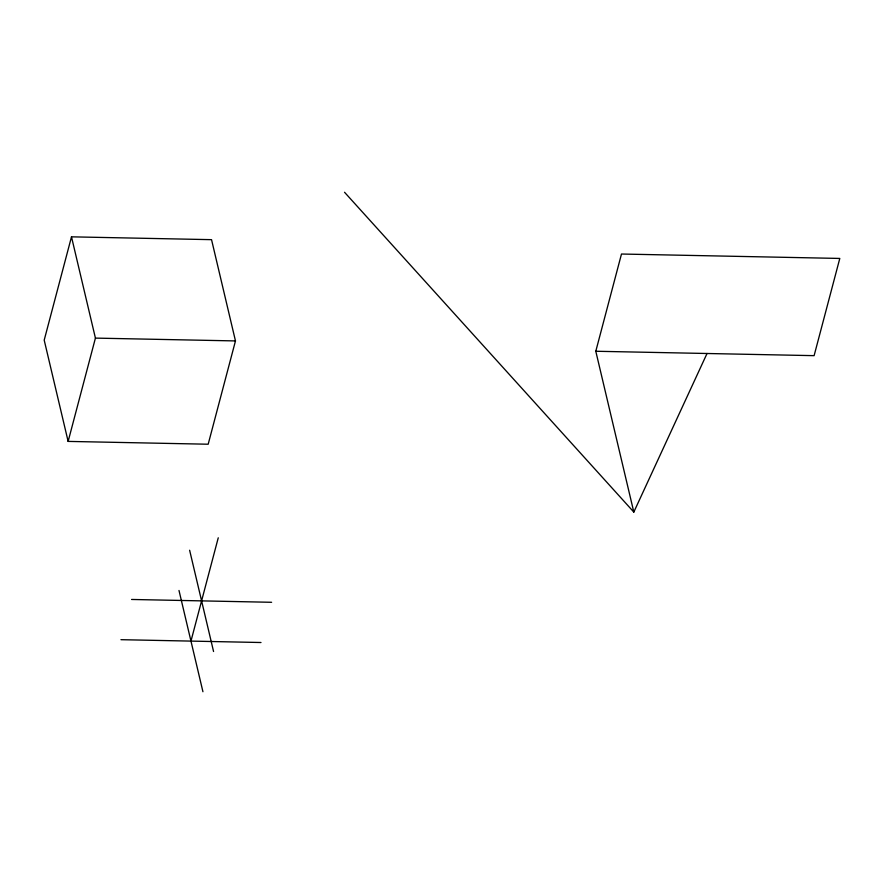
<?xml version="1.0" encoding="UTF-8"?>
<svg xmlns="http://www.w3.org/2000/svg" width="884" height="884" viewBox="0 0 884 884"><rect width="100%" height="100%" fill="white"/><g stroke="black" fill="none" stroke-linecap="round" stroke-linejoin="round"><path stroke-width="1.33" d="M71.493 236.835L44.2 340.13L68.134 441.403L208.182 444.221L235.475 340.926L211.541 239.663L71.493 236.835L95.428 338.108L68.134 441.403M190.966 641.099L218.26 537.803M595.794 351.257L621.485 254.028L839.8 258.437L814.109 355.655L595.794 351.257L633.817 512.079L707.034 353.489M95.428 338.108L235.475 340.926M131.572 599.462L271.62 602.291M120.942 639.684L260.99 642.513M344.539 192.27L633.817 512.079M189.629 550.246L213.563 651.508M178.999 590.468L202.933 691.73"/></g></svg>
